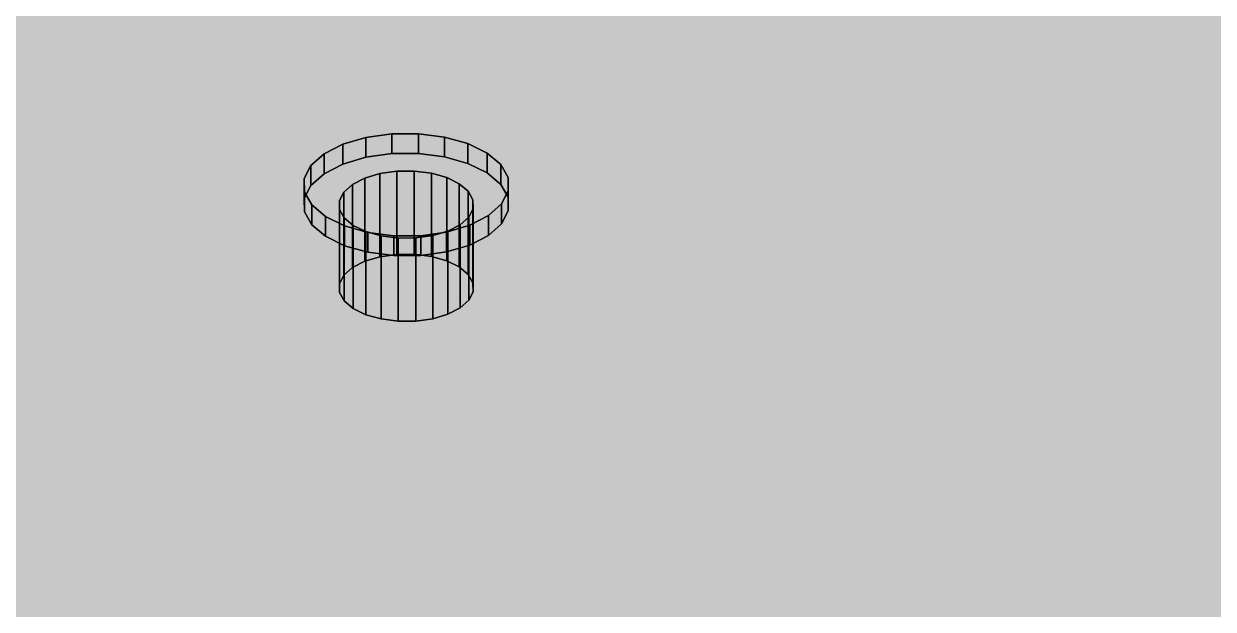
# Model space of a CAD drawing. Header units: millimetres. Extents: x 50 to 612415, y 2 to 4150.
# Drawn here: x 483331.7 to 483496.4, y 2351.5 to 2432.5 of the extents above; entities that cross this region are included whole.
import ezdxf

# ---------------------------------------------------------------- set-up
doc = ezdxf.new("R2010")
doc.units = ezdxf.units.MM
doc.layers.add('HATCH', color=8, linetype='Continuous', lineweight=9)
doc.layers.add('OUTLINE', color=7, linetype='Continuous', lineweight=25)

msp = doc.modelspace()

# ---------------------------------------------------------------- hatches: boundary and pattern name
at = {"layer": 'HATCH', "true_color": 0xccae87}
for points in [[(484760.546, 2053.765), (482234.913, 2986.051), (482320.202, 2726.68)], [(484760.546, 2048.287), (482234.913, 2980.573), (482320.202, 2721.201)], [(482320.202, 2721.201), (482234.913, 2980.573), (484760.546, 2048.287)], [(484760.546, 2041.439), (482234.913, 2973.725), (482320.202, 2714.353)], [(482320.202, 2714.353), (482234.913, 2973.725), (484760.546, 2041.439)], [(484758.648, 2037.434), (482237.443, 2970.037), (482320.202, 2711.614)], [(482320.202, 2711.614), (482237.443, 2970.037), (484758.648, 2037.434)], [(482320.202, 2710.929), (482238.076, 2969.115), (484758.174, 2036.433)], [(484758.174, 2036.433), (482238.076, 2969.115), (482320.202, 2710.929)], [(482320.202, 2707.505), (482241.239, 2964.505), (484755.802, 2031.428)], [(484755.802, 2031.428), (482241.239, 2964.505), (482320.202, 2707.505)], [(482320.202, 2702.027), (482246.299, 2957.128), (484752.006, 2023.419)], [(484760.546, 2053.765), (482320.202, 2726.68), (482320.233, 2725.235)], [(484760.546, 2053.765), (482320.233, 2725.235), (482319.516, 2723.835)], [(484760.546, 2053.765), (482319.516, 2723.835), (482530.967, 2649.669)], [(484760.546, 2048.287), (482320.233, 2719.756), (482319.516, 2718.356)], [(482319.516, 2718.356), (482320.233, 2719.756), (484760.546, 2048.287)], [(484760.546, 2048.287), (482320.202, 2721.201), (482320.233, 2719.756)], [(482320.233, 2719.756), (482320.202, 2721.201), (484760.546, 2048.287)], [(484760.546, 2048.287), (482319.516, 2718.356), (482530.967, 2644.191)], [(482530.967, 2644.191), (482319.516, 2718.356), (484760.546, 2048.287)], [(484760.546, 2041.439), (482320.202, 2714.353), (482320.233, 2712.908)], [(482320.233, 2712.908), (482320.202, 2714.353), (484760.546, 2041.439)], [(484760.546, 2041.439), (482320.233, 2712.908), (482319.516, 2711.508)], [(482319.516, 2711.508), (482320.233, 2712.908), (484760.546, 2041.439)], [(484760.546, 2041.439), (482319.516, 2711.508), (482530.967, 2637.343)], [(482530.967, 2637.343), (482319.516, 2711.508), (484760.546, 2041.439)], [(484758.648, 2037.434), (482320.202, 2711.614), (482320.233, 2710.169)], [(482320.233, 2710.169), (482320.202, 2711.614), (484758.648, 2037.434)], [(484758.648, 2037.434), (482320.233, 2710.169), (482319.516, 2708.769)], [(482319.516, 2708.769), (482320.233, 2710.169), (484758.648, 2037.434)], [(484758.174, 2036.433), (482320.202, 2710.929), (482320.233, 2709.484)], [(482320.233, 2709.484), (482320.202, 2710.929), (484758.174, 2036.433)], [(484758.174, 2036.433), (482320.233, 2709.484), (482319.516, 2708.084)], [(482319.516, 2708.084), (482320.233, 2709.484), (484758.174, 2036.433)], [(484758.648, 2037.434), (482319.516, 2708.769), (482530.967, 2634.603)], [(482530.967, 2634.603), (482319.516, 2708.769), (484758.648, 2037.434)], [(484758.174, 2036.433), (482319.516, 2708.084), (482530.967, 2633.919)], [(482530.967, 2633.919), (482319.516, 2708.084), (484758.174, 2036.433)], [(484755.802, 2031.428), (482320.202, 2707.505), (482320.233, 2706.06)], [(482320.233, 2706.06), (482320.202, 2707.505), (484755.802, 2031.428)], [(484755.802, 2031.428), (482320.233, 2706.06), (482319.516, 2704.66)], [(482319.516, 2704.66), (482320.233, 2706.06), (484755.802, 2031.428)], [(484755.802, 2031.428), (482319.516, 2704.66), (482530.967, 2630.495)], [(482530.967, 2630.495), (482319.516, 2704.66), (484755.802, 2031.428)], [(482320.233, 2700.582), (482320.202, 2702.027), (484752.006, 2023.419)], [(482319.516, 2699.182), (482320.233, 2700.582), (484752.006, 2023.419)], [(482530.967, 2625.016), (482319.516, 2699.182), (484752.006, 2023.419)], [(484760.546, 2053.765), (482530.967, 2649.669), (482533.033, 2648.659)], [(484760.546, 2053.765), (482533.033, 2648.659), (482534.505, 2647.415)], [(484760.546, 2053.765), (482534.505, 2647.415), (482535.284, 2646.024)], [(484760.546, 2053.765), (482535.284, 2646.024), (482535.316, 2644.579)], [(482533.033, 2643.18), (482530.967, 2644.191), (484760.546, 2048.287)], [(484760.546, 2048.287), (482530.967, 2644.191), (482533.033, 2643.18)], [(484760.546, 2053.765), (482535.316, 2644.579), (482534.598, 2643.179)], [(484760.546, 2048.287), (482533.033, 2643.18), (482534.505, 2641.937)], [(482534.505, 2641.937), (482533.033, 2643.18), (484760.546, 2048.287)], [(484760.546, 2053.765), (482534.598, 2643.179), (482746.049, 2569.013)], [(484760.546, 2048.287), (482534.505, 2641.937), (482535.284, 2640.545)], [(482535.284, 2640.545), (482534.505, 2641.937), (484760.546, 2048.287)], [(484760.546, 2048.287), (482535.284, 2640.545), (482535.316, 2639.1)], [(482535.316, 2639.1), (482535.284, 2640.545), (484760.546, 2048.287)], [(484760.546, 2048.287), (482535.316, 2639.1), (482534.598, 2637.701)], [(482534.598, 2637.701), (482535.316, 2639.1), (484760.546, 2048.287)], [(482533.033, 2636.332), (482530.967, 2637.343), (484760.546, 2041.439)], [(484760.546, 2041.439), (482530.967, 2637.343), (482533.033, 2636.332)], [(484760.546, 2048.287), (482534.598, 2637.701), (482746.049, 2563.535)], [(482746.049, 2563.535), (482534.598, 2637.701), (484760.546, 2048.287)], [(484760.546, 2041.439), (482533.033, 2636.332), (482534.505, 2635.089)], [(482534.505, 2635.089), (482533.033, 2636.332), (484760.546, 2041.439)], [(484758.648, 2037.434), (482530.967, 2634.603), (482533.033, 2633.593)], [(482533.033, 2633.593), (482530.967, 2634.603), (484758.648, 2037.434)], [(484758.174, 2036.433), (482530.967, 2633.919), (482533.033, 2632.908)], [(482533.033, 2632.908), (482530.967, 2633.919), (484758.174, 2036.433)], [(484760.546, 2041.439), (482534.505, 2635.089), (482535.284, 2633.697)], [(482535.284, 2633.697), (482534.505, 2635.089), (484760.546, 2041.439)], [(484758.648, 2037.434), (482533.033, 2633.593), (482534.505, 2632.35)], [(482534.505, 2632.35), (482533.033, 2633.593), (484758.648, 2037.434)], [(484758.174, 2036.433), (482533.033, 2632.908), (482534.505, 2631.665)], [(482534.505, 2631.665), (482533.033, 2632.908), (484758.174, 2036.433)], [(484758.648, 2037.434), (482534.505, 2632.35), (482535.284, 2630.958)], [(482535.284, 2630.958), (482534.505, 2632.35), (484758.648, 2037.434)], [(484760.546, 2041.439), (482535.284, 2633.697), (482535.316, 2632.252)], [(482535.316, 2632.252), (482535.284, 2633.697), (484760.546, 2041.439)], [(484758.174, 2036.433), (482534.505, 2631.665), (482535.284, 2630.273)], [(482535.284, 2630.273), (482534.505, 2631.665), (484758.174, 2036.433)], [(484760.546, 2041.439), (482535.316, 2632.252), (482534.598, 2630.853)], [(482534.598, 2630.853), (482535.316, 2632.252), (484760.546, 2041.439)], [(484760.546, 2041.439), (482534.598, 2630.853), (482746.049, 2556.687)], [(482746.049, 2556.687), (482534.598, 2630.853), (484760.546, 2041.439)], [(484758.648, 2037.434), (482535.284, 2630.958), (482535.316, 2629.513)], [(482535.316, 2629.513), (482535.284, 2630.958), (484758.648, 2037.434)], [(484755.802, 2031.428), (482530.967, 2630.495), (482533.033, 2629.484)], [(482533.033, 2629.484), (482530.967, 2630.495), (484755.802, 2031.428)], [(484755.802, 2031.428), (482533.033, 2629.484), (482534.505, 2628.241)], [(482534.505, 2628.241), (482533.033, 2629.484), (484755.802, 2031.428)], [(484758.648, 2037.434), (482535.316, 2629.513), (482534.598, 2628.113)], [(482534.598, 2628.113), (482535.316, 2629.513), (484758.648, 2037.434)], [(484758.174, 2036.433), (482535.284, 2630.273), (482535.316, 2628.828)], [(482535.316, 2628.828), (482535.284, 2630.273), (484758.174, 2036.433)], [(484755.802, 2031.428), (482534.505, 2628.241), (482535.284, 2626.849)], [(482535.284, 2626.849), (482534.505, 2628.241), (484755.802, 2031.428)], [(484758.174, 2036.433), (482535.316, 2628.828), (482534.598, 2627.429)], [(482534.598, 2627.429), (482535.316, 2628.828), (484758.174, 2036.433)], [(484758.648, 2037.434), (482534.598, 2628.113), (482746.049, 2553.948)], [(482746.049, 2553.948), (482534.598, 2628.113), (484758.648, 2037.434)], [(484758.174, 2036.433), (482534.598, 2627.429), (482746.049, 2553.263)], [(482746.049, 2553.263), (482534.598, 2627.429), (484758.174, 2036.433)], [(484755.802, 2031.428), (482535.284, 2626.849), (482535.316, 2625.404)], [(482535.316, 2625.404), (482535.284, 2626.849), (484755.802, 2031.428)], [(482533.033, 2624.006), (482530.967, 2625.016), (484752.006, 2023.419)], [(484755.802, 2031.428), (482535.316, 2625.404), (482534.598, 2624.005)], [(482534.598, 2624.005), (482535.316, 2625.404), (484755.802, 2031.428)], [(482534.505, 2622.762), (482533.033, 2624.006), (484752.006, 2023.419)], [(482535.284, 2621.371), (482534.505, 2622.762), (484752.006, 2023.419)], [(484755.802, 2031.428), (482534.598, 2624.005), (482746.049, 2549.839)], [(482746.049, 2549.839), (482534.598, 2624.005), (484755.802, 2031.428)], [(482535.316, 2619.926), (482535.284, 2621.371), (484752.006, 2023.419)], [(482534.598, 2618.526), (482535.316, 2619.926), (484752.006, 2023.419)], [(482746.049, 2544.36), (482534.598, 2618.526), (484752.006, 2023.419)], [(484760.546, 2053.765), (482746.049, 2569.013), (482748.115, 2568.003)], [(484760.546, 2053.765), (482748.115, 2568.003), (482749.587, 2566.76)], [(484760.546, 2053.765), (482749.587, 2566.76), (482750.366, 2565.368)], [(484760.546, 2053.765), (482750.366, 2565.368), (482750.398, 2563.923)], [(484760.546, 2048.287), (482746.049, 2563.535), (482748.115, 2562.524)], [(482748.115, 2562.524), (482746.049, 2563.535), (484760.546, 2048.287)], [(484760.546, 2053.765), (482750.398, 2563.923), (482749.68, 2562.523)], [(484760.546, 2048.287), (482748.115, 2562.524), (482749.587, 2561.281)], [(482749.587, 2561.281), (482748.115, 2562.524), (484760.546, 2048.287)], [(484760.546, 2053.765), (482749.68, 2562.523), (482961.131, 2488.358)], [(484760.546, 2048.287), (482749.587, 2561.281), (482750.366, 2559.89)], [(482750.366, 2559.89), (482749.587, 2561.281), (484760.546, 2048.287)], [(484760.546, 2048.287), (482750.366, 2559.89), (482750.398, 2558.445)], [(482750.398, 2558.445), (482750.366, 2559.89), (484760.546, 2048.287)], [(484760.546, 2048.287), (482750.398, 2558.445), (482749.68, 2557.045)], [(482749.68, 2557.045), (482750.398, 2558.445), (484760.546, 2048.287)], [(484760.546, 2041.439), (482746.049, 2556.687), (482748.115, 2555.676)], [(482748.115, 2555.676), (482746.049, 2556.687), (484760.546, 2041.439)], [(482961.131, 2482.879), (482749.68, 2557.045), (484760.546, 2048.287)], [(484760.546, 2048.287), (482749.68, 2557.045), (482961.131, 2482.879)], [(484760.546, 2041.439), (482748.115, 2555.676), (482749.587, 2554.433)], [(482749.587, 2554.433), (482748.115, 2555.676), (484760.546, 2041.439)], [(484758.648, 2037.434), (482746.049, 2553.948), (482748.115, 2552.937)], [(482748.115, 2552.937), (482746.049, 2553.948), (484758.648, 2037.434)], [(484758.174, 2036.433), (482746.049, 2553.263), (482748.115, 2552.252)], [(482748.115, 2552.252), (482746.049, 2553.263), (484758.174, 2036.433)], [(484760.546, 2041.439), (482749.587, 2554.433), (482750.366, 2553.042)], [(482750.366, 2553.042), (482749.587, 2554.433), (484760.546, 2041.439)], [(484758.648, 2037.434), (482748.115, 2552.937), (482749.587, 2551.694)], [(482749.587, 2551.694), (482748.115, 2552.937), (484758.648, 2037.434)], [(484758.174, 2036.433), (482748.115, 2552.252), (482749.587, 2551.009)], [(482749.587, 2551.009), (482748.115, 2552.252), (484758.174, 2036.433)], [(484758.648, 2037.434), (482749.587, 2551.694), (482750.366, 2550.302)], [(482750.366, 2550.302), (482749.587, 2551.694), (484758.648, 2037.434)], [(484760.546, 2041.439), (482750.398, 2551.597), (482749.68, 2550.197)], [(482749.68, 2550.197), (482750.398, 2551.597), (484760.546, 2041.439)], [(484760.546, 2041.439), (482750.366, 2553.042), (482750.398, 2551.597)], [(482750.398, 2551.597), (482750.366, 2553.042), (484760.546, 2041.439)], [(484758.174, 2036.433), (482749.587, 2551.009), (482750.366, 2549.617)], [(482750.366, 2549.617), (482749.587, 2551.009), (484758.174, 2036.433)], [(482961.131, 2476.031), (482749.68, 2550.197), (484760.546, 2041.439)], [(484760.546, 2041.439), (482749.68, 2550.197), (482961.131, 2476.031)], [(484758.648, 2037.434), (482750.366, 2550.302), (482750.398, 2548.857)], [(482750.398, 2548.857), (482750.366, 2550.302), (484758.648, 2037.434)], [(484755.802, 2031.428), (482746.049, 2549.839), (482748.115, 2548.828)], [(482748.115, 2548.828), (482746.049, 2549.839), (484755.802, 2031.428)], [(484755.802, 2031.428), (482748.115, 2548.828), (482749.587, 2547.585)], [(482749.587, 2547.585), (482748.115, 2548.828), (484755.802, 2031.428)], [(484758.648, 2037.434), (482750.398, 2548.857), (482749.68, 2547.458)], [(482749.68, 2547.458), (482750.398, 2548.857), (484758.648, 2037.434)], [(484758.174, 2036.433), (482750.366, 2549.617), (482750.398, 2548.173)], [(482750.398, 2548.173), (482750.366, 2549.617), (484758.174, 2036.433)], [(484755.802, 2031.428), (482749.587, 2547.585), (482750.366, 2546.193)], [(482750.366, 2546.193), (482749.587, 2547.585), (484755.802, 2031.428)], [(484758.174, 2036.433), (482750.398, 2548.173), (482749.68, 2546.773)], [(482749.68, 2546.773), (482750.398, 2548.173), (484758.174, 2036.433)], [(484758.648, 2037.434), (482749.68, 2547.458), (482961.131, 2473.292)], [(482961.131, 2473.292), (482749.68, 2547.458), (484758.648, 2037.434)], [(484758.174, 2036.433), (482749.68, 2546.773), (482961.131, 2472.607)], [(482961.131, 2472.607), (482749.68, 2546.773), (484758.174, 2036.433)], [(484755.802, 2031.428), (482750.366, 2546.193), (482750.398, 2544.749)], [(482750.398, 2544.749), (482750.366, 2546.193), (484755.802, 2031.428)], [(482748.115, 2543.35), (482746.049, 2544.36), (484752.006, 2023.419)], [(482749.587, 2542.107), (482748.115, 2543.35), (484752.006, 2023.419)], [(484755.802, 2031.428), (482750.398, 2544.749), (482749.68, 2543.349)], [(482749.68, 2543.349), (482750.398, 2544.749), (484755.802, 2031.428)], [(484755.802, 2031.428), (482749.68, 2543.349), (482961.131, 2469.183)], [(482961.131, 2469.183), (482749.68, 2543.349), (484755.802, 2031.428)], [(482750.366, 2540.715), (482749.587, 2542.107), (484752.006, 2023.419)], [(482750.398, 2539.27), (482750.366, 2540.715), (484752.006, 2023.419)], [(482749.68, 2537.87), (482750.398, 2539.27), (484752.006, 2023.419)], [(482961.131, 2463.705), (482749.68, 2537.87), (484752.006, 2023.419)], [(484760.546, 2053.765), (482961.131, 2488.358), (482963.197, 2487.347)], [(484760.546, 2053.765), (482963.197, 2487.347), (482964.669, 2486.104)], [(484760.546, 2053.765), (482964.669, 2486.104), (482965.448, 2484.712)], [(484760.546, 2053.765), (482965.448, 2484.712), (482965.48, 2483.267)], [(484760.546, 2048.287), (482961.131, 2482.879), (482963.197, 2481.869)], [(482963.197, 2481.869), (482961.131, 2482.879), (484760.546, 2048.287)], [(484760.546, 2053.765), (482965.48, 2483.267), (482964.763, 2481.868)], [(484760.546, 2048.287), (482963.197, 2481.869), (482964.669, 2480.625)], [(482964.669, 2480.625), (482963.197, 2481.869), (484760.546, 2048.287)], [(484760.546, 2053.765), (482964.763, 2481.868), (483176.213, 2407.702)], [(484760.546, 2048.287), (482964.669, 2480.625), (482965.448, 2479.234)], [(482965.448, 2479.234), (482964.669, 2480.625), (484760.546, 2048.287)], [(484760.546, 2048.287), (482965.448, 2479.234), (482965.48, 2477.789)], [(482965.48, 2477.789), (482965.448, 2479.234), (484760.546, 2048.287)], [(484760.546, 2048.287), (482965.48, 2477.789), (482964.763, 2476.389)], [(482964.763, 2476.389), (482965.48, 2477.789), (484760.546, 2048.287)], [(484760.546, 2041.439), (482961.131, 2476.031), (482963.197, 2475.021)], [(482963.197, 2475.021), (482961.131, 2476.031), (484760.546, 2041.439)], [(484760.546, 2048.287), (482964.763, 2476.389), (483176.213, 2402.223)], [(483176.213, 2402.223), (482964.763, 2476.389), (484760.546, 2048.287)], [(484760.546, 2041.439), (482963.197, 2475.021), (482964.669, 2473.777)], [(482964.669, 2473.777), (482963.197, 2475.021), (484760.546, 2041.439)], [(484758.648, 2037.434), (482961.131, 2473.292), (482963.197, 2472.281)], [(482963.197, 2472.281), (482961.131, 2473.292), (484758.648, 2037.434)], [(484758.174, 2036.433), (482961.131, 2472.607), (482963.197, 2471.597)], [(482963.197, 2471.597), (482961.131, 2472.607), (484758.174, 2036.433)], [(484760.546, 2041.439), (482964.669, 2473.777), (482965.448, 2472.386)], [(482965.448, 2472.386), (482964.669, 2473.777), (484760.546, 2041.439)], [(484758.648, 2037.434), (482963.197, 2472.281), (482964.669, 2471.038)], [(482964.669, 2471.038), (482963.197, 2472.281), (484758.648, 2037.434)], [(484758.174, 2036.433), (482963.197, 2471.597), (482964.669, 2470.353)], [(482964.669, 2470.353), (482963.197, 2471.597), (484758.174, 2036.433)], [(484758.648, 2037.434), (482964.669, 2471.038), (482965.448, 2469.646)], [(482965.448, 2469.646), (482964.669, 2471.038), (484758.648, 2037.434)], [(484760.546, 2041.439), (482965.48, 2470.941), (482964.763, 2469.541)], [(482964.763, 2469.541), (482965.48, 2470.941), (484760.546, 2041.439)], [(484760.546, 2041.439), (482965.448, 2472.386), (482965.48, 2470.941)], [(482965.48, 2470.941), (482965.448, 2472.386), (484760.546, 2041.439)], [(484755.802, 2031.428), (482961.131, 2469.183), (482963.197, 2468.173)], [(482963.197, 2468.173), (482961.131, 2469.183), (484755.802, 2031.428)], [(484758.174, 2036.433), (482964.669, 2470.353), (482965.448, 2468.962)], [(482965.448, 2468.962), (482964.669, 2470.353), (484758.174, 2036.433)], [(484760.546, 2041.439), (482964.763, 2469.541), (483176.213, 2395.375)], [(483176.213, 2395.375), (482964.763, 2469.541), (484760.546, 2041.439)], [(484758.648, 2037.434), (482965.448, 2469.646), (482965.48, 2468.202)], [(482965.48, 2468.202), (482965.448, 2469.646), (484758.648, 2037.434)], [(484755.802, 2031.428), (482963.197, 2468.173), (482964.669, 2466.929)], [(482964.669, 2466.929), (482963.197, 2468.173), (484755.802, 2031.428)], [(484758.648, 2037.434), (482965.48, 2468.202), (482964.763, 2466.802)], [(482964.763, 2466.802), (482965.48, 2468.202), (484758.648, 2037.434)], [(484758.174, 2036.433), (482965.448, 2468.962), (482965.48, 2467.517)], [(482965.48, 2467.517), (482965.448, 2468.962), (484758.174, 2036.433)], [(484755.802, 2031.428), (482964.669, 2466.929), (482965.448, 2465.538)], [(482965.448, 2465.538), (482964.669, 2466.929), (484755.802, 2031.428)], [(484758.174, 2036.433), (482965.48, 2467.517), (482964.763, 2466.117)], [(482964.763, 2466.117), (482965.48, 2467.517), (484758.174, 2036.433)], [(484758.648, 2037.434), (482964.763, 2466.802), (483176.213, 2392.636)], [(483176.213, 2392.636), (482964.763, 2466.802), (484758.648, 2037.434)], [(484758.174, 2036.433), (482964.763, 2466.117), (483176.213, 2391.951)], [(483176.213, 2391.951), (482964.763, 2466.117), (484758.174, 2036.433)], [(484755.802, 2031.428), (482965.448, 2465.538), (482965.48, 2464.093)], [(482965.48, 2464.093), (482965.448, 2465.538), (484755.802, 2031.428)], [(482963.197, 2462.694), (482961.131, 2463.705), (484752.006, 2023.419)], [(482964.669, 2461.451), (482963.197, 2462.694), (484752.006, 2023.419)], [(484755.802, 2031.428), (482965.48, 2464.093), (482964.763, 2462.693)], [(482964.763, 2462.693), (482965.48, 2464.093), (484755.802, 2031.428)], [(484755.802, 2031.428), (482964.763, 2462.693), (483176.213, 2388.527)], [(483176.213, 2388.527), (482964.763, 2462.693), (484755.802, 2031.428)], [(482965.448, 2460.059), (482964.669, 2461.451), (484752.006, 2023.419)], [(482965.48, 2458.614), (482965.448, 2460.059), (484752.006, 2023.419)], [(482964.763, 2457.215), (482965.48, 2458.614), (484752.006, 2023.419)], [(483176.213, 2383.049), (482964.763, 2457.215), (484752.006, 2023.419)], [(484760.546, 2053.765), (483176.213, 2407.702), (483178.279, 2406.691)], [(484760.546, 2053.765), (483178.279, 2406.691), (483179.752, 2405.448)], [(484760.546, 2053.765), (483179.752, 2405.448), (483180.53, 2404.056)], [(484760.546, 2053.765), (483180.53, 2404.056), (483180.562, 2402.611)], [(484760.546, 2048.287), (483176.213, 2402.223), (483178.279, 2401.213)], [(483178.279, 2401.213), (483176.213, 2402.223), (484760.546, 2048.287)], [(484760.546, 2053.765), (483180.562, 2402.611), (483179.845, 2401.212)], [(484760.546, 2048.287), (483178.279, 2401.213), (483179.752, 2399.969)], [(483179.752, 2399.969), (483178.279, 2401.213), (484760.546, 2048.287)], [(484760.546, 2053.765), (483179.845, 2401.212), (483391.295, 2327.046)], [(484760.546, 2048.287), (483179.752, 2399.969), (483180.53, 2398.578)], [(483180.53, 2398.578), (483179.752, 2399.969), (484760.546, 2048.287)], [(484760.546, 2048.287), (483180.53, 2398.578), (483180.562, 2397.133)], [(483180.562, 2397.133), (483180.53, 2398.578), (484760.546, 2048.287)], [(484760.546, 2048.287), (483180.562, 2397.133), (483179.845, 2395.733)], [(483179.845, 2395.733), (483180.562, 2397.133), (484760.546, 2048.287)], [(484760.546, 2041.439), (483176.213, 2395.375), (483178.279, 2394.365)], [(483178.279, 2394.365), (483176.213, 2395.375), (484760.546, 2041.439)], [(484760.546, 2048.287), (483179.845, 2395.733), (483391.295, 2321.568)], [(483391.295, 2321.568), (483179.845, 2395.733), (484760.546, 2048.287)], [(484760.546, 2041.439), (483178.279, 2394.365), (483179.752, 2393.121)], [(483179.752, 2393.121), (483178.279, 2394.365), (484760.546, 2041.439)], [(484758.648, 2037.434), (483176.213, 2392.636), (483178.279, 2391.626)], [(483178.279, 2391.626), (483176.213, 2392.636), (484758.648, 2037.434)], [(484758.174, 2036.433), (483176.213, 2391.951), (483178.279, 2390.941)], [(483178.279, 2390.941), (483176.213, 2391.951), (484758.174, 2036.433)], [(484760.546, 2041.439), (483179.752, 2393.121), (483180.53, 2391.73)], [(483180.53, 2391.73), (483179.752, 2393.121), (484760.546, 2041.439)], [(484758.648, 2037.434), (483178.279, 2391.626), (483179.752, 2390.382)], [(483179.752, 2390.382), (483178.279, 2391.626), (484758.648, 2037.434)], [(484758.174, 2036.433), (483178.279, 2390.941), (483179.752, 2389.697)], [(483179.752, 2389.697), (483178.279, 2390.941), (484758.174, 2036.433)], [(484758.648, 2037.434), (483179.752, 2390.382), (483180.53, 2388.991)], [(483180.53, 2388.991), (483179.752, 2390.382), (484758.648, 2037.434)], [(484760.546, 2041.439), (483180.562, 2390.285), (483179.845, 2388.885)], [(483179.845, 2388.885), (483180.562, 2390.285), (484760.546, 2041.439)], [(484760.546, 2041.439), (483180.53, 2391.73), (483180.562, 2390.285)], [(483180.562, 2390.285), (483180.53, 2391.73), (484760.546, 2041.439)], [(484755.802, 2031.428), (483176.213, 2388.527), (483178.279, 2387.517)], [(483178.279, 2387.517), (483176.213, 2388.527), (484755.802, 2031.428)], [(484758.174, 2036.433), (483179.752, 2389.697), (483180.53, 2388.306)], [(483180.53, 2388.306), (483179.752, 2389.697), (484758.174, 2036.433)], [(484760.546, 2041.439), (483179.845, 2388.885), (483391.295, 2314.719)], [(483391.295, 2314.719), (483179.845, 2388.885), (484760.546, 2041.439)], [(484758.648, 2037.434), (483180.53, 2388.991), (483180.562, 2387.546)], [(483180.562, 2387.546), (483180.53, 2388.991), (484758.648, 2037.434)], [(484755.802, 2031.428), (483178.279, 2387.517), (483179.752, 2386.273)], [(483179.752, 2386.273), (483178.279, 2387.517), (484755.802, 2031.428)], [(484758.648, 2037.434), (483180.562, 2387.546), (483179.845, 2386.146)], [(483179.845, 2386.146), (483180.562, 2387.546), (484758.648, 2037.434)], [(484758.174, 2036.433), (483180.562, 2386.861), (483179.845, 2385.461)], [(483179.845, 2385.461), (483180.562, 2386.861), (484758.174, 2036.433)], [(484758.174, 2036.433), (483180.53, 2388.306), (483180.562, 2386.861)], [(483180.562, 2386.861), (483180.53, 2388.306), (484758.174, 2036.433)], [(484755.802, 2031.428), (483179.752, 2386.273), (483180.53, 2384.882)], [(483180.53, 2384.882), (483179.752, 2386.273), (484755.802, 2031.428)], [(484758.648, 2037.434), (483179.845, 2386.146), (483391.295, 2311.98)], [(483391.295, 2311.98), (483179.845, 2386.146), (484758.648, 2037.434)], [(484758.174, 2036.433), (483179.845, 2385.461), (483391.295, 2311.295)], [(483391.295, 2311.295), (483179.845, 2385.461), (484758.174, 2036.433)]]:
    msp.add_hatch(color=43, dxfattribs=at).paths.add_polyline_path(points)
at = {"layer": 'HATCH', "true_color": 0xadb2b6}
for points in [[(483379.062, 2414.078), (483375.865, 2413.131), (483375.865, 2415.871), (483379.062, 2416.817)], [(483393.193, 2413.227), (483389.955, 2414.138), (483389.955, 2416.877), (483393.193, 2415.966)], [(483380.988, 2400.319), (483378.892, 2399.699), (483378.892, 2411.203), (483380.988, 2411.824)], [(483390.252, 2399.761), (483388.129, 2400.358), (483388.129, 2411.863), (483390.252, 2411.266)], [(483376.113, 2401.84), (483379.351, 2400.929), (483379.351, 2403.668), (483376.113, 2404.579)], [(483379.055, 2392.296), (483381.177, 2391.699), (483381.177, 2403.204), (483379.055, 2403.801)], [(483388.319, 2391.738), (483390.414, 2392.359), (483390.414, 2403.864), (483388.319, 2403.243)], [(483390.244, 2400.989), (483393.442, 2401.935), (483393.442, 2404.675), (483390.244, 2403.728)]]:
    msp.add_hatch(color=253, dxfattribs=at).paths.add_polyline_path(points)
at = {"layer": 'HATCH', "true_color": 0xb7bcc0}
for points in [[(483390.244, 2403.728), (483379.062, 2416.817), (483375.865, 2415.871)], [(483390.244, 2403.728), (483382.64, 2417.318), (483379.062, 2416.817)], [(483390.244, 2403.728), (483386.356, 2417.338), (483382.64, 2417.318)], [(483390.244, 2403.728), (483389.955, 2416.877), (483386.356, 2417.338)], [(483390.244, 2403.728), (483393.193, 2415.966), (483389.955, 2416.877)], [(483390.244, 2403.728), (483375.865, 2415.871), (483373.266, 2414.543)], [(483390.244, 2403.728), (483395.849, 2414.667), (483393.193, 2415.966)], [(483390.244, 2403.728), (483373.266, 2414.543), (483371.444, 2412.924)], [(483375.865, 2413.131), (483379.062, 2414.078), (483390.244, 2400.989)], [(483379.062, 2414.078), (483382.64, 2414.579), (483390.244, 2400.989)], [(483382.64, 2414.579), (483386.356, 2414.599), (483390.244, 2400.989)], [(483386.356, 2414.599), (483389.955, 2414.138), (483390.244, 2400.989)], [(483389.955, 2414.138), (483393.193, 2413.227), (483390.244, 2400.989)], [(483390.244, 2403.728), (483397.742, 2413.068), (483395.849, 2414.667)], [(483393.193, 2413.227), (483395.849, 2411.928), (483390.244, 2400.989)], [(483390.244, 2403.728), (483371.444, 2412.924), (483370.522, 2411.124)], [(483371.444, 2410.184), (483373.266, 2411.803), (483390.244, 2400.989)], [(483373.266, 2411.803), (483375.865, 2413.131), (483390.244, 2400.989)], [(483388.319, 2403.243), (483380.988, 2411.824), (483378.892, 2411.203)], [(483388.319, 2403.243), (483383.334, 2412.152), (483380.988, 2411.824)], [(483388.319, 2403.243), (483385.769, 2412.165), (483383.334, 2412.152)], [(483388.319, 2403.243), (483388.129, 2411.863), (483385.769, 2412.165)], [(483388.319, 2403.243), (483390.252, 2411.266), (483388.129, 2411.863)], [(483390.244, 2403.728), (483398.744, 2411.279), (483397.742, 2413.068)], [(483395.849, 2411.928), (483397.742, 2410.329), (483390.244, 2400.989)], [(483390.244, 2403.728), (483370.522, 2411.124), (483370.563, 2409.266)], [(483370.522, 2408.385), (483371.444, 2410.184), (483390.244, 2400.989)], [(483388.319, 2403.243), (483377.189, 2410.333), (483375.994, 2409.271)], [(483388.319, 2403.243), (483378.892, 2411.203), (483377.189, 2410.333)], [(483388.319, 2403.243), (483391.993, 2410.414), (483390.252, 2411.266)], [(483388.319, 2403.243), (483393.234, 2409.366), (483391.993, 2410.414)], [(483390.244, 2403.728), (483398.784, 2409.421), (483398.744, 2411.279)], [(483397.742, 2410.329), (483398.744, 2408.54), (483390.244, 2400.989)], [(483370.563, 2406.527), (483370.522, 2408.385), (483390.244, 2400.989)], [(483390.244, 2403.728), (483370.563, 2409.266), (483371.564, 2407.477)], [(483388.319, 2403.243), (483375.994, 2409.271), (483375.389, 2408.091)], [(483388.319, 2403.243), (483393.89, 2408.193), (483393.234, 2409.366)], [(483390.244, 2403.728), (483397.862, 2407.622), (483398.784, 2409.421)], [(483398.744, 2408.54), (483398.784, 2406.682), (483390.244, 2400.989)], [(483390.244, 2403.728), (483371.564, 2407.477), (483373.457, 2405.878)], [(483388.319, 2403.243), (483375.389, 2408.091), (483375.416, 2406.874)], [(483388.319, 2403.243), (483375.416, 2406.874), (483376.072, 2405.701)], [(483388.319, 2403.243), (483393.917, 2406.975), (483393.89, 2408.193)], [(483388.319, 2403.243), (483393.312, 2405.796), (483393.917, 2406.975)], [(483390.244, 2403.728), (483396.04, 2406.003), (483397.862, 2407.622)], [(483398.784, 2406.682), (483397.862, 2404.882), (483390.244, 2400.989)], [(483371.564, 2404.738), (483370.563, 2406.527), (483390.244, 2400.989)], [(483390.244, 2403.728), (483373.457, 2405.878), (483376.113, 2404.579)], [(483388.319, 2403.243), (483376.072, 2405.701), (483377.314, 2404.653)], [(483388.319, 2403.243), (483392.118, 2404.734), (483393.312, 2405.796)], [(483390.244, 2403.728), (483393.442, 2404.675), (483396.04, 2406.003)], [(483373.457, 2403.139), (483371.564, 2404.738), (483390.244, 2400.989)], [(483390.244, 2403.728), (483376.113, 2404.579), (483379.351, 2403.668)], [(483388.319, 2403.243), (483377.314, 2404.653), (483379.055, 2403.801)], [(483388.319, 2403.243), (483379.055, 2403.801), (483381.177, 2403.204)], [(483390.244, 2403.728), (483379.351, 2403.668), (483382.951, 2403.207)], [(483390.244, 2403.728), (483382.951, 2403.207), (483386.666, 2403.227)], [(483388.319, 2403.243), (483390.414, 2403.864), (483392.118, 2404.734)], [(483397.862, 2404.882), (483396.04, 2403.263), (483390.244, 2400.989)], [(483376.113, 2401.84), (483373.457, 2403.139), (483390.244, 2400.989)], [(483379.351, 2400.929), (483376.113, 2401.84), (483390.244, 2400.989)], [(483388.319, 2403.243), (483381.177, 2403.204), (483383.537, 2402.902)], [(483388.319, 2403.243), (483383.537, 2402.902), (483385.973, 2402.915)], [(483396.04, 2403.263), (483393.442, 2401.935), (483390.244, 2400.989)], [(483378.892, 2399.699), (483380.988, 2400.319), (483388.319, 2391.738)], [(483382.951, 2400.468), (483379.351, 2400.929), (483390.244, 2400.989)], [(483380.988, 2400.319), (483383.334, 2400.647), (483388.319, 2391.738)], [(483386.666, 2400.488), (483382.951, 2400.468), (483390.244, 2400.989)], [(483383.334, 2400.647), (483385.769, 2400.661), (483388.319, 2391.738)], [(483385.769, 2400.661), (483388.129, 2400.358), (483388.319, 2391.738)], [(483388.129, 2400.358), (483390.252, 2399.761), (483388.319, 2391.738)], [(483375.994, 2397.767), (483377.189, 2398.828), (483388.319, 2391.738)], [(483377.189, 2398.828), (483378.892, 2399.699), (483388.319, 2391.738)], [(483390.252, 2399.761), (483391.993, 2398.909), (483388.319, 2391.738)], [(483391.993, 2398.909), (483393.234, 2397.861), (483388.319, 2391.738)], [(483375.389, 2396.587), (483375.994, 2397.767), (483388.319, 2391.738)], [(483393.234, 2397.861), (483393.89, 2396.689), (483388.319, 2391.738)], [(483375.416, 2395.369), (483375.389, 2396.587), (483388.319, 2391.738)], [(483376.072, 2394.196), (483375.416, 2395.369), (483388.319, 2391.738)], [(483393.89, 2396.689), (483393.917, 2395.471), (483388.319, 2391.738)], [(483393.917, 2395.471), (483393.312, 2394.291), (483388.319, 2391.738)], [(483377.314, 2393.148), (483376.072, 2394.196), (483388.319, 2391.738)], [(483393.312, 2394.291), (483392.118, 2393.23), (483388.319, 2391.738)], [(483379.055, 2392.296), (483377.314, 2393.148), (483388.319, 2391.738)], [(483381.177, 2391.699), (483379.055, 2392.296), (483388.319, 2391.738)], [(483392.118, 2393.23), (483390.414, 2392.359), (483388.319, 2391.738)], [(483383.537, 2391.397), (483381.177, 2391.699), (483388.319, 2391.738)], [(483385.973, 2391.41), (483383.537, 2391.397), (483388.319, 2391.738)]]:
    msp.add_hatch(color=9, dxfattribs=at).paths.add_polyline_path(points)
at = {"layer": 'HATCH', "true_color": 0xaeb3b7}
for points in [[(483382.64, 2414.579), (483379.062, 2414.078), (483379.062, 2416.817), (483382.64, 2417.318)], [(483389.955, 2414.138), (483386.356, 2414.599), (483386.356, 2417.338), (483389.955, 2416.877)], [(483383.334, 2400.647), (483380.988, 2400.319), (483380.988, 2411.824), (483383.334, 2412.152)], [(483388.129, 2400.358), (483385.769, 2400.661), (483385.769, 2412.165), (483388.129, 2411.863)], [(483379.351, 2400.929), (483382.951, 2400.468), (483382.951, 2403.207), (483379.351, 2403.668)], [(483386.666, 2400.488), (483390.244, 2400.989), (483390.244, 2403.728), (483386.666, 2403.227)], [(483381.177, 2391.699), (483383.537, 2391.397), (483383.537, 2402.902), (483381.177, 2403.204)], [(483385.973, 2391.41), (483388.319, 2391.738), (483388.319, 2403.243), (483385.973, 2402.915)]]:
    msp.add_hatch(color=253, dxfattribs=at).paths.add_polyline_path(points)
at = {"layer": 'HATCH', "true_color": 0xaeb4b7}
for points in [[(483386.356, 2414.599), (483382.64, 2414.579), (483382.64, 2417.318), (483386.356, 2417.338)], [(483385.769, 2400.661), (483383.334, 2400.647), (483383.334, 2412.152), (483385.769, 2412.165)], [(483382.951, 2400.468), (483386.666, 2400.488), (483386.666, 2403.227), (483382.951, 2403.207)], [(483383.537, 2391.397), (483385.973, 2391.41), (483385.973, 2402.915), (483383.537, 2402.902)]]:
    msp.add_hatch(color=253, dxfattribs=at).paths.add_polyline_path(points)
at = {"layer": 'HATCH', "true_color": 0xabb0b4}
for points in [[(483375.865, 2413.131), (483373.266, 2411.803), (483373.266, 2414.543), (483375.865, 2415.871)], [(483395.849, 2411.928), (483393.193, 2413.227), (483393.193, 2415.966), (483395.849, 2414.667)], [(483378.892, 2399.699), (483377.189, 2398.828), (483377.189, 2410.333), (483378.892, 2411.203)], [(483391.993, 2398.909), (483390.252, 2399.761), (483390.252, 2411.266), (483391.993, 2410.414)], [(483373.457, 2403.139), (483376.113, 2401.84), (483376.113, 2404.579), (483373.457, 2405.878)], [(483393.442, 2401.935), (483396.04, 2403.263), (483396.04, 2406.003), (483393.442, 2404.675)], [(483377.314, 2393.148), (483379.055, 2392.296), (483379.055, 2403.801), (483377.314, 2404.653)], [(483390.414, 2392.359), (483392.118, 2393.23), (483392.118, 2404.734), (483390.414, 2403.864)]]:
    msp.add_hatch(color=253, dxfattribs=at).paths.add_polyline_path(points)
at = {"layer": 'HATCH', "true_color": 0xa8aeb1}
for points in [[(483373.266, 2411.803), (483371.444, 2410.184), (483371.444, 2412.924), (483373.266, 2414.543)], [(483377.189, 2398.828), (483375.994, 2397.767), (483375.994, 2409.271), (483377.189, 2410.333)], [(483396.04, 2403.263), (483397.862, 2404.882), (483397.862, 2407.622), (483396.04, 2406.003)], [(483392.118, 2393.23), (483393.312, 2394.291), (483393.312, 2405.796), (483392.118, 2404.734)]]:
    msp.add_hatch(color=253, dxfattribs=at).paths.add_polyline_path(points)
at = {"layer": 'HATCH', "true_color": 0xa9aeb1}
for points in [[(483397.742, 2410.329), (483395.849, 2411.928), (483395.849, 2414.667), (483397.742, 2413.068)], [(483393.234, 2397.861), (483391.993, 2398.909), (483391.993, 2410.414), (483393.234, 2409.366)], [(483371.564, 2404.738), (483373.457, 2403.139), (483373.457, 2405.878), (483371.564, 2407.477)], [(483376.072, 2394.196), (483377.314, 2393.148), (483377.314, 2404.653), (483376.072, 2405.701)]]:
    msp.add_hatch(color=253, dxfattribs=at).paths.add_polyline_path(points)
at = {"layer": 'HATCH', "true_color": 0xa6abae}
for points in [[(483371.444, 2410.184), (483370.522, 2408.385), (483370.522, 2411.124), (483371.444, 2412.924)], [(483398.744, 2408.54), (483397.742, 2410.329), (483397.742, 2413.068), (483398.744, 2411.279)], [(483370.563, 2406.527), (483371.564, 2404.738), (483371.564, 2407.477), (483370.563, 2409.266)], [(483375.994, 2397.767), (483375.389, 2396.587), (483375.389, 2408.091), (483375.994, 2409.271)], [(483393.89, 2396.689), (483393.234, 2397.861), (483393.234, 2409.366), (483393.89, 2408.193)], [(483397.862, 2404.882), (483398.784, 2406.682), (483398.784, 2409.421), (483397.862, 2407.622)], [(483375.416, 2395.369), (483376.072, 2394.196), (483376.072, 2405.701), (483375.416, 2406.874)], [(483393.312, 2394.291), (483393.917, 2395.471), (483393.917, 2406.975), (483393.312, 2405.796)]]:
    msp.add_hatch(color=253, dxfattribs=at).paths.add_polyline_path(points)
at = {"layer": 'HATCH', "true_color": 0xa3a8ab}
for points in [[(483370.522, 2408.385), (483370.563, 2406.527), (483370.563, 2409.266), (483370.522, 2411.124)], [(483398.784, 2406.682), (483398.744, 2408.54), (483398.744, 2411.279), (483398.784, 2409.421)], [(483375.389, 2396.587), (483375.416, 2395.369), (483375.416, 2406.874), (483375.389, 2408.091)], [(483393.917, 2395.471), (483393.89, 2396.689), (483393.89, 2408.193), (483393.917, 2406.975)]]:
    msp.add_hatch(color=253, dxfattribs=at).paths.add_polyline_path(points)

# ---------------------------------------------------------------- linework, layer by layer
at = {"layer": 'OUTLINE', "color": 139, "true_color": 0x42544a}
for p, q in [((483375.865, 2415.871), (483379.062, 2416.817)), ((483379.062, 2416.817), (483375.865, 2415.871)), ((483379.062, 2416.817), (483382.64, 2417.318)), ((483382.64, 2417.318), (483379.062, 2416.817)), ((483379.062, 2414.078), (483379.062, 2416.817)), ((483379.062, 2416.817), (483379.062, 2414.078)), ((483382.64, 2417.318), (483386.356, 2417.338)), ((483386.356, 2417.338), (483382.64, 2417.318)), ((483382.64, 2414.579), (483382.64, 2417.318)), ((483382.64, 2417.318), (483382.64, 2414.579)), ((483386.356, 2417.338), (483386.356, 2414.599)), ((483386.356, 2414.599), (483386.356, 2417.338)), ((483386.356, 2417.338), (483389.955, 2416.877)), ((483389.955, 2416.877), (483386.356, 2417.338)), ((483389.955, 2416.877), (483389.955, 2414.138)), ((483389.955, 2414.138), (483389.955, 2416.877)), ((483389.955, 2416.877), (483393.193, 2415.966)), ((483393.193, 2415.966), (483389.955, 2416.877)), ((483373.266, 2414.543), (483375.865, 2415.871)), ((483375.865, 2415.871), (483373.266, 2414.543)), ((483375.865, 2413.131), (483375.865, 2415.871)), ((483375.865, 2415.871), (483375.865, 2413.131)), ((483393.193, 2415.966), (483393.193, 2413.227)), ((483393.193, 2413.227), (483393.193, 2415.966)), ((483393.193, 2415.966), (483395.849, 2414.667)), ((483395.849, 2414.667), (483393.193, 2415.966)), ((483371.444, 2412.924), (483373.266, 2414.543)), ((483373.266, 2414.543), (483371.444, 2412.924)), ((483373.266, 2411.803), (483373.266, 2414.543)), ((483373.266, 2414.543), (483373.266, 2411.803)), ((483379.062, 2414.078), (483375.865, 2413.131)), ((483375.865, 2413.131), (483379.062, 2414.078)), ((483382.64, 2414.579), (483379.062, 2414.078)), ((483379.062, 2414.078), (483382.64, 2414.579)), ((483386.356, 2414.599), (483382.64, 2414.579)), ((483382.64, 2414.579), (483386.356, 2414.599)), ((483389.955, 2414.138), (483386.356, 2414.599)), ((483386.356, 2414.599), (483389.955, 2414.138)), ((483393.193, 2413.227), (483389.955, 2414.138)), ((483389.955, 2414.138), (483393.193, 2413.227)), ((483395.849, 2411.928), (483393.193, 2413.227)), ((483393.193, 2413.227), (483395.849, 2411.928)), ((483395.849, 2414.667), (483395.849, 2411.928)), ((483395.849, 2411.928), (483395.849, 2414.667)), ((483395.849, 2414.667), (483397.742, 2413.068)), ((483397.742, 2413.068), (483395.849, 2414.667)), ((483370.522, 2411.124), (483371.444, 2412.924)), ((483371.444, 2412.924), (483370.522, 2411.124)), ((483371.444, 2410.184), (483371.444, 2412.924)), ((483371.444, 2412.924), (483371.444, 2410.184)), ((483373.266, 2411.803), (483371.444, 2410.184)), ((483371.444, 2410.184), (483373.266, 2411.803)), ((483375.865, 2413.131), (483373.266, 2411.803)), ((483373.266, 2411.803), (483375.865, 2413.131)), ((483378.892, 2411.203), (483380.988, 2411.824)), ((483380.988, 2411.824), (483378.892, 2411.203)), ((483380.988, 2411.824), (483383.334, 2412.152)), ((483383.334, 2412.152), (483380.988, 2411.824)), ((483380.988, 2400.319), (483380.988, 2411.824)), ((483380.988, 2411.824), (483380.988, 2400.319)), ((483383.334, 2412.152), (483385.769, 2412.165)), ((483385.769, 2412.165), (483383.334, 2412.152)), ((483383.334, 2400.647), (483383.334, 2412.152)), ((483383.334, 2412.152), (483383.334, 2400.647)), ((483385.769, 2412.165), (483385.769, 2400.661)), ((483385.769, 2400.661), (483385.769, 2412.165)), ((483385.769, 2412.165), (483388.129, 2411.863)), ((483388.129, 2411.863), (483385.769, 2412.165)), ((483388.129, 2411.863), (483388.129, 2400.358)), ((483388.129, 2400.358), (483388.129, 2411.863)), ((483388.129, 2411.863), (483390.252, 2411.266)), ((483390.252, 2411.266), (483388.129, 2411.863)), ((483397.742, 2410.329), (483395.849, 2411.928)), ((483395.849, 2411.928), (483397.742, 2410.329)), ((483397.742, 2413.068), (483397.742, 2410.329)), ((483397.742, 2410.329), (483397.742, 2413.068)), ((483397.742, 2413.068), (483398.744, 2411.279)), ((483398.744, 2411.279), (483397.742, 2413.068)), ((483370.522, 2408.385), (483370.522, 2411.124)), ((483370.563, 2409.266), (483370.522, 2411.124)), ((483370.522, 2411.124), (483370.522, 2408.385)), ((483370.522, 2411.124), (483370.563, 2409.266)), ((483371.444, 2410.184), (483370.522, 2408.385)), ((483370.522, 2408.385), (483371.444, 2410.184)), ((483375.994, 2409.271), (483377.189, 2410.333)), ((483377.189, 2410.333), (483375.994, 2409.271)), ((483377.189, 2410.333), (483378.892, 2411.203)), ((483378.892, 2411.203), (483377.189, 2410.333)), ((483377.189, 2398.828), (483377.189, 2410.333)), ((483377.189, 2410.333), (483377.189, 2398.828)), ((483378.892, 2399.699), (483378.892, 2411.203)), ((483378.892, 2411.203), (483378.892, 2399.699)), ((483390.252, 2411.266), (483390.252, 2399.761)), ((483390.252, 2399.761), (483390.252, 2411.266)), ((483390.252, 2411.266), (483391.993, 2410.414)), ((483391.993, 2410.414), (483390.252, 2411.266)), ((483391.993, 2410.414), (483391.993, 2398.909)), ((483391.993, 2398.909), (483391.993, 2410.414)), ((483391.993, 2410.414), (483393.234, 2409.366)), ((483393.234, 2409.366), (483391.993, 2410.414)), ((483398.744, 2408.54), (483397.742, 2410.329)), ((483397.742, 2410.329), (483398.744, 2408.54)), ((483398.744, 2411.279), (483398.744, 2408.54)), ((483398.744, 2408.54), (483398.744, 2411.279)), ((483398.744, 2411.279), (483398.784, 2409.421)), ((483398.784, 2409.421), (483398.744, 2411.279)), ((483370.522, 2408.385), (483370.563, 2406.527)), ((483370.563, 2406.527), (483370.522, 2408.385)), ((483370.563, 2406.527), (483370.563, 2409.266)), ((483371.564, 2407.477), (483370.563, 2409.266)), ((483370.563, 2409.266), (483370.563, 2406.527)), ((483370.563, 2409.266), (483371.564, 2407.477)), ((483375.389, 2408.091), (483375.994, 2409.271)), ((483375.994, 2409.271), (483375.389, 2408.091)), ((483375.994, 2397.767), (483375.994, 2409.271)), ((483375.994, 2409.271), (483375.994, 2397.767)), ((483393.234, 2409.366), (483393.234, 2397.861)), ((483393.234, 2397.861), (483393.234, 2409.366)), ((483393.234, 2409.366), (483393.89, 2408.193)), ((483393.89, 2408.193), (483393.234, 2409.366)), ((483398.784, 2409.421), (483397.862, 2407.622)), ((483397.862, 2407.622), (483398.784, 2409.421)), ((483398.784, 2406.682), (483398.744, 2408.54)), ((483398.744, 2408.54), (483398.784, 2406.682)), ((483398.784, 2409.421), (483398.784, 2406.682)), ((483398.784, 2406.682), (483398.784, 2409.421)), ((483371.564, 2404.738), (483371.564, 2407.477)), ((483373.457, 2405.878), (483371.564, 2407.477)), ((483371.564, 2407.477), (483371.564, 2404.738)), ((483371.564, 2407.477), (483373.457, 2405.878)), ((483375.389, 2396.587), (483375.389, 2408.091)), ((483375.416, 2406.874), (483375.389, 2408.091)), ((483375.389, 2408.091), (483375.389, 2396.587)), ((483375.389, 2408.091), (483375.416, 2406.874)), ((483375.416, 2395.369), (483375.416, 2406.874)), ((483376.072, 2405.701), (483375.416, 2406.874)), ((483375.416, 2406.874), (483375.416, 2395.369)), ((483375.416, 2406.874), (483376.072, 2405.701)), ((483393.917, 2406.975), (483393.312, 2405.796)), ((483393.312, 2405.796), (483393.917, 2406.975)), ((483393.89, 2408.193), (483393.89, 2396.689)), ((483393.89, 2396.689), (483393.89, 2408.193)), ((483393.89, 2408.193), (483393.917, 2406.975)), ((483393.917, 2406.975), (483393.89, 2408.193)), ((483393.917, 2406.975), (483393.917, 2395.471)), ((483393.917, 2395.471), (483393.917, 2406.975)), ((483397.862, 2407.622), (483396.04, 2406.003)), ((483396.04, 2406.003), (483397.862, 2407.622)), ((483397.862, 2407.622), (483397.862, 2404.882)), ((483397.862, 2404.882), (483397.862, 2407.622)), ((483397.862, 2404.882), (483398.784, 2406.682)), ((483398.784, 2406.682), (483397.862, 2404.882)), ((483370.563, 2406.527), (483371.564, 2404.738)), ((483371.564, 2404.738), (483370.563, 2406.527)), ((483373.457, 2403.139), (483373.457, 2405.878)), ((483376.113, 2404.579), (483373.457, 2405.878)), ((483373.457, 2405.878), (483373.457, 2403.139)), ((483373.457, 2405.878), (483376.113, 2404.579)), ((483376.072, 2394.196), (483376.072, 2405.701)), ((483377.314, 2404.653), (483376.072, 2405.701)), ((483376.072, 2405.701), (483376.072, 2394.196)), ((483376.072, 2405.701), (483377.314, 2404.653)), ((483393.312, 2405.796), (483392.118, 2404.734)), ((483392.118, 2404.734), (483393.312, 2405.796)), ((483393.312, 2405.796), (483393.312, 2394.291)), ((483393.312, 2394.291), (483393.312, 2405.796)), ((483396.04, 2406.003), (483393.442, 2404.675)), ((483393.442, 2404.675), (483396.04, 2406.003)), ((483396.04, 2406.003), (483396.04, 2403.263)), ((483396.04, 2403.263), (483396.04, 2406.003)), ((483371.564, 2404.738), (483373.457, 2403.139)), ((483373.457, 2403.139), (483371.564, 2404.738)), ((483376.113, 2401.84), (483376.113, 2404.579)), ((483379.351, 2403.668), (483376.113, 2404.579)), ((483376.113, 2404.579), (483376.113, 2401.84)), ((483376.113, 2404.579), (483379.351, 2403.668)), ((483377.314, 2393.148), (483377.314, 2404.653)), ((483379.055, 2403.801), (483377.314, 2404.653)), ((483377.314, 2404.653), (483377.314, 2393.148)), ((483377.314, 2404.653), (483379.055, 2403.801)), ((483379.055, 2392.296), (483379.055, 2403.801)), ((483381.177, 2403.204), (483379.055, 2403.801)), ((483379.055, 2403.801), (483379.055, 2392.296)), ((483379.055, 2403.801), (483381.177, 2403.204)), ((483379.351, 2400.929), (483379.351, 2403.668)), ((483382.951, 2403.207), (483379.351, 2403.668)), ((483379.351, 2403.668), (483379.351, 2400.929)), ((483379.351, 2403.668), (483382.951, 2403.207)), ((483390.244, 2403.728), (483386.666, 2403.227)), ((483386.666, 2403.227), (483390.244, 2403.728)), ((483390.414, 2403.864), (483388.319, 2403.243)), ((483388.319, 2403.243), (483390.414, 2403.864)), ((483390.244, 2403.728), (483393.442, 2404.675)), ((483393.442, 2404.675), (483390.244, 2403.728)), ((483390.244, 2403.728), (483390.244, 2400.989)), ((483390.244, 2400.989), (483390.244, 2403.728)), ((483392.118, 2404.734), (483390.414, 2403.864)), ((483390.414, 2403.864), (483392.118, 2404.734)), ((483390.414, 2403.864), (483390.414, 2392.359)), ((483390.414, 2392.359), (483390.414, 2403.864)), ((483392.118, 2404.734), (483392.118, 2393.23)), ((483392.118, 2393.23), (483392.118, 2404.734)), ((483393.442, 2404.675), (483393.442, 2401.935)), ((483393.442, 2401.935), (483393.442, 2404.675)), ((483396.04, 2403.263), (483397.862, 2404.882)), ((483397.862, 2404.882), (483396.04, 2403.263)), ((483373.457, 2403.139), (483376.113, 2401.84)), ((483376.113, 2401.84), (483373.457, 2403.139)), ((483379.351, 2400.929), (483376.113, 2401.84)), ((483376.113, 2401.84), (483379.351, 2400.929)), ((483381.177, 2391.699), (483381.177, 2403.204)), ((483383.537, 2402.902), (483381.177, 2403.204)), ((483381.177, 2403.204), (483381.177, 2391.699)), ((483381.177, 2403.204), (483383.537, 2402.902)), ((483386.666, 2403.227), (483382.951, 2403.207)), ((483382.951, 2403.207), (483386.666, 2403.227)), ((483382.951, 2400.468), (483382.951, 2403.207)), ((483382.951, 2403.207), (483382.951, 2400.468)), ((483385.973, 2402.915), (483383.537, 2402.902)), ((483383.537, 2402.902), (483385.973, 2402.915)), ((483383.537, 2391.397), (483383.537, 2402.902)), ((483383.537, 2402.902), (483383.537, 2391.397)), ((483388.319, 2403.243), (483385.973, 2402.915)), ((483385.973, 2402.915), (483388.319, 2403.243)), ((483385.973, 2402.915), (483385.973, 2391.41)), ((483385.973, 2391.41), (483385.973, 2402.915)), ((483386.666, 2403.227), (483386.666, 2400.488)), ((483386.666, 2400.488), (483386.666, 2403.227)), ((483388.319, 2403.243), (483388.319, 2391.738)), ((483388.319, 2391.738), (483388.319, 2403.243)), ((483393.442, 2401.935), (483390.244, 2400.989)), ((483390.244, 2400.989), (483393.442, 2401.935)), ((483393.442, 2401.935), (483396.04, 2403.263)), ((483396.04, 2403.263), (483393.442, 2401.935)), ((483380.988, 2400.319), (483378.892, 2399.699)), ((483378.892, 2399.699), (483380.988, 2400.319)), ((483382.951, 2400.468), (483379.351, 2400.929)), ((483379.351, 2400.929), (483382.951, 2400.468)), ((483383.334, 2400.647), (483380.988, 2400.319)), ((483380.988, 2400.319), (483383.334, 2400.647)), ((483386.666, 2400.488), (483382.951, 2400.468)), ((483382.951, 2400.468), (483386.666, 2400.488)), ((483385.769, 2400.661), (483383.334, 2400.647)), ((483383.334, 2400.647), (483385.769, 2400.661)), ((483388.129, 2400.358), (483385.769, 2400.661)), ((483385.769, 2400.661), (483388.129, 2400.358)), ((483390.244, 2400.989), (483386.666, 2400.488)), ((483386.666, 2400.488), (483390.244, 2400.989)), ((483390.252, 2399.761), (483388.129, 2400.358)), ((483388.129, 2400.358), (483390.252, 2399.761)), ((483377.189, 2398.828), (483375.994, 2397.767)), ((483375.994, 2397.767), (483377.189, 2398.828)), ((483378.892, 2399.699), (483377.189, 2398.828)), ((483377.189, 2398.828), (483378.892, 2399.699)), ((483391.993, 2398.909), (483390.252, 2399.761)), ((483390.252, 2399.761), (483391.993, 2398.909)), ((483393.234, 2397.861), (483391.993, 2398.909)), ((483391.993, 2398.909), (483393.234, 2397.861)), ((483375.389, 2396.587), (483375.994, 2397.767)), ((483375.994, 2397.767), (483375.389, 2396.587)), ((483393.234, 2397.861), (483393.89, 2396.689)), ((483393.89, 2396.689), (483393.234, 2397.861)), ((483375.416, 2395.369), (483375.389, 2396.587)), ((483375.389, 2396.587), (483375.416, 2395.369)), ((483376.072, 2394.196), (483375.416, 2395.369)), ((483375.416, 2395.369), (483376.072, 2394.196)), ((483393.917, 2395.471), (483393.312, 2394.291)), ((483393.312, 2394.291), (483393.917, 2395.471)), ((483393.89, 2396.689), (483393.917, 2395.471)), ((483393.917, 2395.471), (483393.89, 2396.689)), ((483377.314, 2393.148), (483376.072, 2394.196)), ((483376.072, 2394.196), (483377.314, 2393.148)), ((483393.312, 2394.291), (483392.118, 2393.23)), ((483392.118, 2393.23), (483393.312, 2394.291)), ((483379.055, 2392.296), (483377.314, 2393.148)), ((483377.314, 2393.148), (483379.055, 2392.296)), ((483381.177, 2391.699), (483379.055, 2392.296)), ((483379.055, 2392.296), (483381.177, 2391.699)), ((483390.414, 2392.359), (483388.319, 2391.738)), ((483388.319, 2391.738), (483390.414, 2392.359)), ((483392.118, 2393.23), (483390.414, 2392.359)), ((483390.414, 2392.359), (483392.118, 2393.23)), ((483383.537, 2391.397), (483381.177, 2391.699)), ((483381.177, 2391.699), (483383.537, 2391.397)), ((483385.973, 2391.41), (483383.537, 2391.397)), ((483383.537, 2391.397), (483385.973, 2391.41)), ((483388.319, 2391.738), (483385.973, 2391.41)), ((483385.973, 2391.41), (483388.319, 2391.738))]:
    msp.add_line(p, q, dxfattribs=at)

doc.saveas('drawing.dxf')
